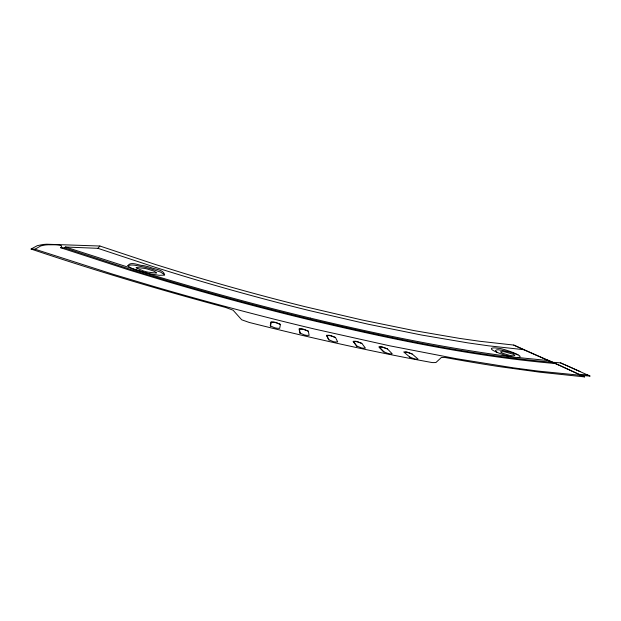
<?xml version="1.0" encoding="UTF-8"?>
<svg xmlns="http://www.w3.org/2000/svg" width="621" height="621" viewBox="0 0 621 621"><rect width="100%" height="100%" fill="white"/><g stroke="black" fill="none" stroke-linecap="round" stroke-linejoin="round"><path stroke-width="0.93" d="M127.872 265.617C131.279 269.592 137.753 270.112 142.543 271.959A25.981 4.921 14.1 0 0 149.459 273.675L159.015 275.305L164.278 275.181A9.765 1.879 14.2 0 0 164.612 274.723C163.269 269.141 154.505 269.537 150.119 267.263A26.09 5.03 14.1 0 0 143.637 265.641C139.05 265.741 130.821 260.905 127.872 265.617C132.739 263.886 138.421 266.277 143.42 266.914A26.672 5.185 14.1 0 1 150.01 268.551L160.583 272.091L164.612 274.723M270.259 325.738L270.95 321.942L273.651 322.004A7.436 1.599 15.7 0 1 276.042 322.501L280.374 324.372L276.306 322.827A7.468 1.607 15.7 0 0 273.915 322.33L271.214 322.268L270.515 326.072M280.436 324.519L279.675 328.354L277.02 328.245A7.545 1.638 15.6 0 1 274.614 327.748L270.321 325.885M99.896 246.025L46.684 244.224A83.695 16.488 13.6 0 0 42.663 244.558L37.307 245.668L31.05 249.06L34.97 249.215L40.846 245.9L44.96 245.031A61.704 11.978 13.5 0 1 48.772 244.752C50.138 244.985 66.09 243.937 60.509 247.67L64.351 247.826L65.446 247.018L97.885 248.322L99.896 246.025L155.537 264.523L184.903 273.628A333.306 45.178 15.6 0 0 305.051 306.681L362.051 319.994L413.966 330.582L459.346 338.36L479.327 341.224L513.73 345.066L558.178 364.806M572.81 368.331L589.95 376.047L581.504 375.48M560.468 362.85L552.682 362.276M569.154 369.774L578.951 374.308L587.21 374.867L589.95 376.047M578.951 374.308L584.563 376.893L540.115 372.22L500.262 366.755A478.488 63.032 15.3 0 1 446.615 357.766A14.081 2.787 18 0 0 444.248 357.417L441.368 357.502L435.903 362.532L432.907 362.617A14.112 2.872 17.6 0 1 430.446 362.253A470.959 64.964 15.3 0 1 249.145 322.423L241.693 319.792L233.1 310.213L225.819 307.504A460.285 61.549 15.4 0 1 31.104 249.052M60.509 247.67L129.416 270.104L165.458 281.041A402.998 54.392 15.5 0 0 310.609 320.079C391.051 339.05 472.255 356.26 554.716 363.479L548.289 360.56L518.147 357.533M584.563 376.893L581.054 375.34L538.329 371.11L513.326 367.818L455.993 358.627L389.39 345.742L314.979 329.138A448.96 60.4 15.4 0 1 153.434 286.343L112.921 274.226L34.97 249.215M551.906 362.237C470.415 355.057 390.167 338.034 310.671 319.248A397.339 53.685 15.5 0 1 167.6 280.708L132.126 269.918L64.351 247.826M548.289 360.56L523.612 349.67L488.417 345.796L467.97 342.901L421.48 335.014L368.199 324.224L309.615 310.632A344.632 46.878 15.6 0 1 155.452 267.379L97.885 248.322M511.099 356.679C508.638 356.99 482.23 347.985 494.673 347.869A23.256 3.99 18.3 0 1 498.391 348.334C500.557 347.644 530.326 357.611 516.424 357.463A23 3.912 18.1 0 1 511.766 356.811L511.099 356.679C443.487 347.954 376.675 333.966 310.415 318.115M502.575 350.407L511.168 352.402L517.992 354.917M65.446 247.018L154.769 275.755A393.031 53.033 15.5 0 0 310.415 318.115M564.31 364.55L560.647 362.928L565.358 365.016M550.61 361.414L547.675 360.164L554.716 363.479M565.071 364.837L567.516 365.971M568.231 366.243L569.302 366.716M566.111 365.295L570.373 367.19M551.176 361.67L557.386 364.449M572.484 368.137L569.682 366.933M570.746 367.407L579.96 371.505M558.52 364.915L568.378 369.417M557.472 364.442L561.702 366.359M562.184 366.623L581.054 375.34M513.73 345.066L523.612 349.67M497.227 352.355C492.849 350.741 497.165 349.01 499.68 350.011A23.808 4.099 18.4 0 1 502.575 350.407M409.627 357.013L414.362 358.853A7.157 1.475 17.5 0 0 416.101 359.163L418.026 359.047L412.173 354.009M383.654 351.765L388.389 353.59A7.219 1.514 17.2 0 0 390.143 353.908L392.193 353.784L387.504 348.979M356.64 345.982L361.29 347.83A7.281 1.545 16.8 0 0 363.106 348.171L365.404 348.117L361.95 343.514M410.163 357.393L403.728 351.96L405.552 351.835A7.087 1.452 17.4 0 1 407.236 352.123L412.065 353.923L407.772 352.487A7.118 1.459 17.5 0 0 406.08 352.2L404.387 352.542M328.711 339.741L333.26 341.604A7.359 1.576 16.4 0 0 335.138 341.977L337.7 341.938L335.557 337.614M384.05 352.053L379.315 347.224L381.364 347.1A7.165 1.49 17.1 0 1 383.118 347.418L387.395 348.886L382.637 347.061A7.134 1.483 17.1 0 0 380.883 346.743L378.841 346.867L383.561 351.68M299.912 333.035L304.344 334.905A7.421 1.607 16.1 0 0 306.673 335.371L309.126 335.348L308.365 331.288M356.982 346.254L353.496 341.69L355.786 341.573A7.219 1.521 16.8 0 1 357.603 341.915L361.841 343.405L357.168 341.566A7.196 1.514 16.8 0 0 355.352 341.216L353.07 341.333L356.547 345.889M328.998 339.99L326.825 335.643L329.378 335.612A7.297 1.552 16.5 0 1 331.257 335.984L335.449 337.49L330.877 335.635A7.266 1.545 16.4 0 0 328.998 335.262L326.452 335.301L328.625 339.633M300.16 333.26L299.376 329.169L301.822 329.153A7.351 1.576 16.1 0 1 304.143 329.619L308.272 331.148L303.816 329.285A7.328 1.568 16.1 0 0 301.495 328.82L299.058 328.835L299.842 332.918M500.813 351.905L501.675 352.821A3.928 0.675 18.2 0 0 502.715 353.318L509.305 355.305A12.676 2.158 18.2 0 0 513.031 355.833L514.817 355.569L514.149 354.746A3.897 0.66 18.3 0 0 513.156 354.234L504.927 351.89A13.119 2.251 18.3 0 0 502.839 351.633L500.813 351.905M136.372 267.511L136.209 267.604A5.426 1.04 14 0 0 136.193 267.946L143.583 271.028A14.462 2.756 14.1 0 0 148.132 272.177L156.236 273.069A5.465 1.048 14.2 0 0 156.515 272.642L153.659 271.028L148.411 269.328A14.733 2.849 14.1 0 0 144.732 268.412L136.372 267.511"/></g></svg>
